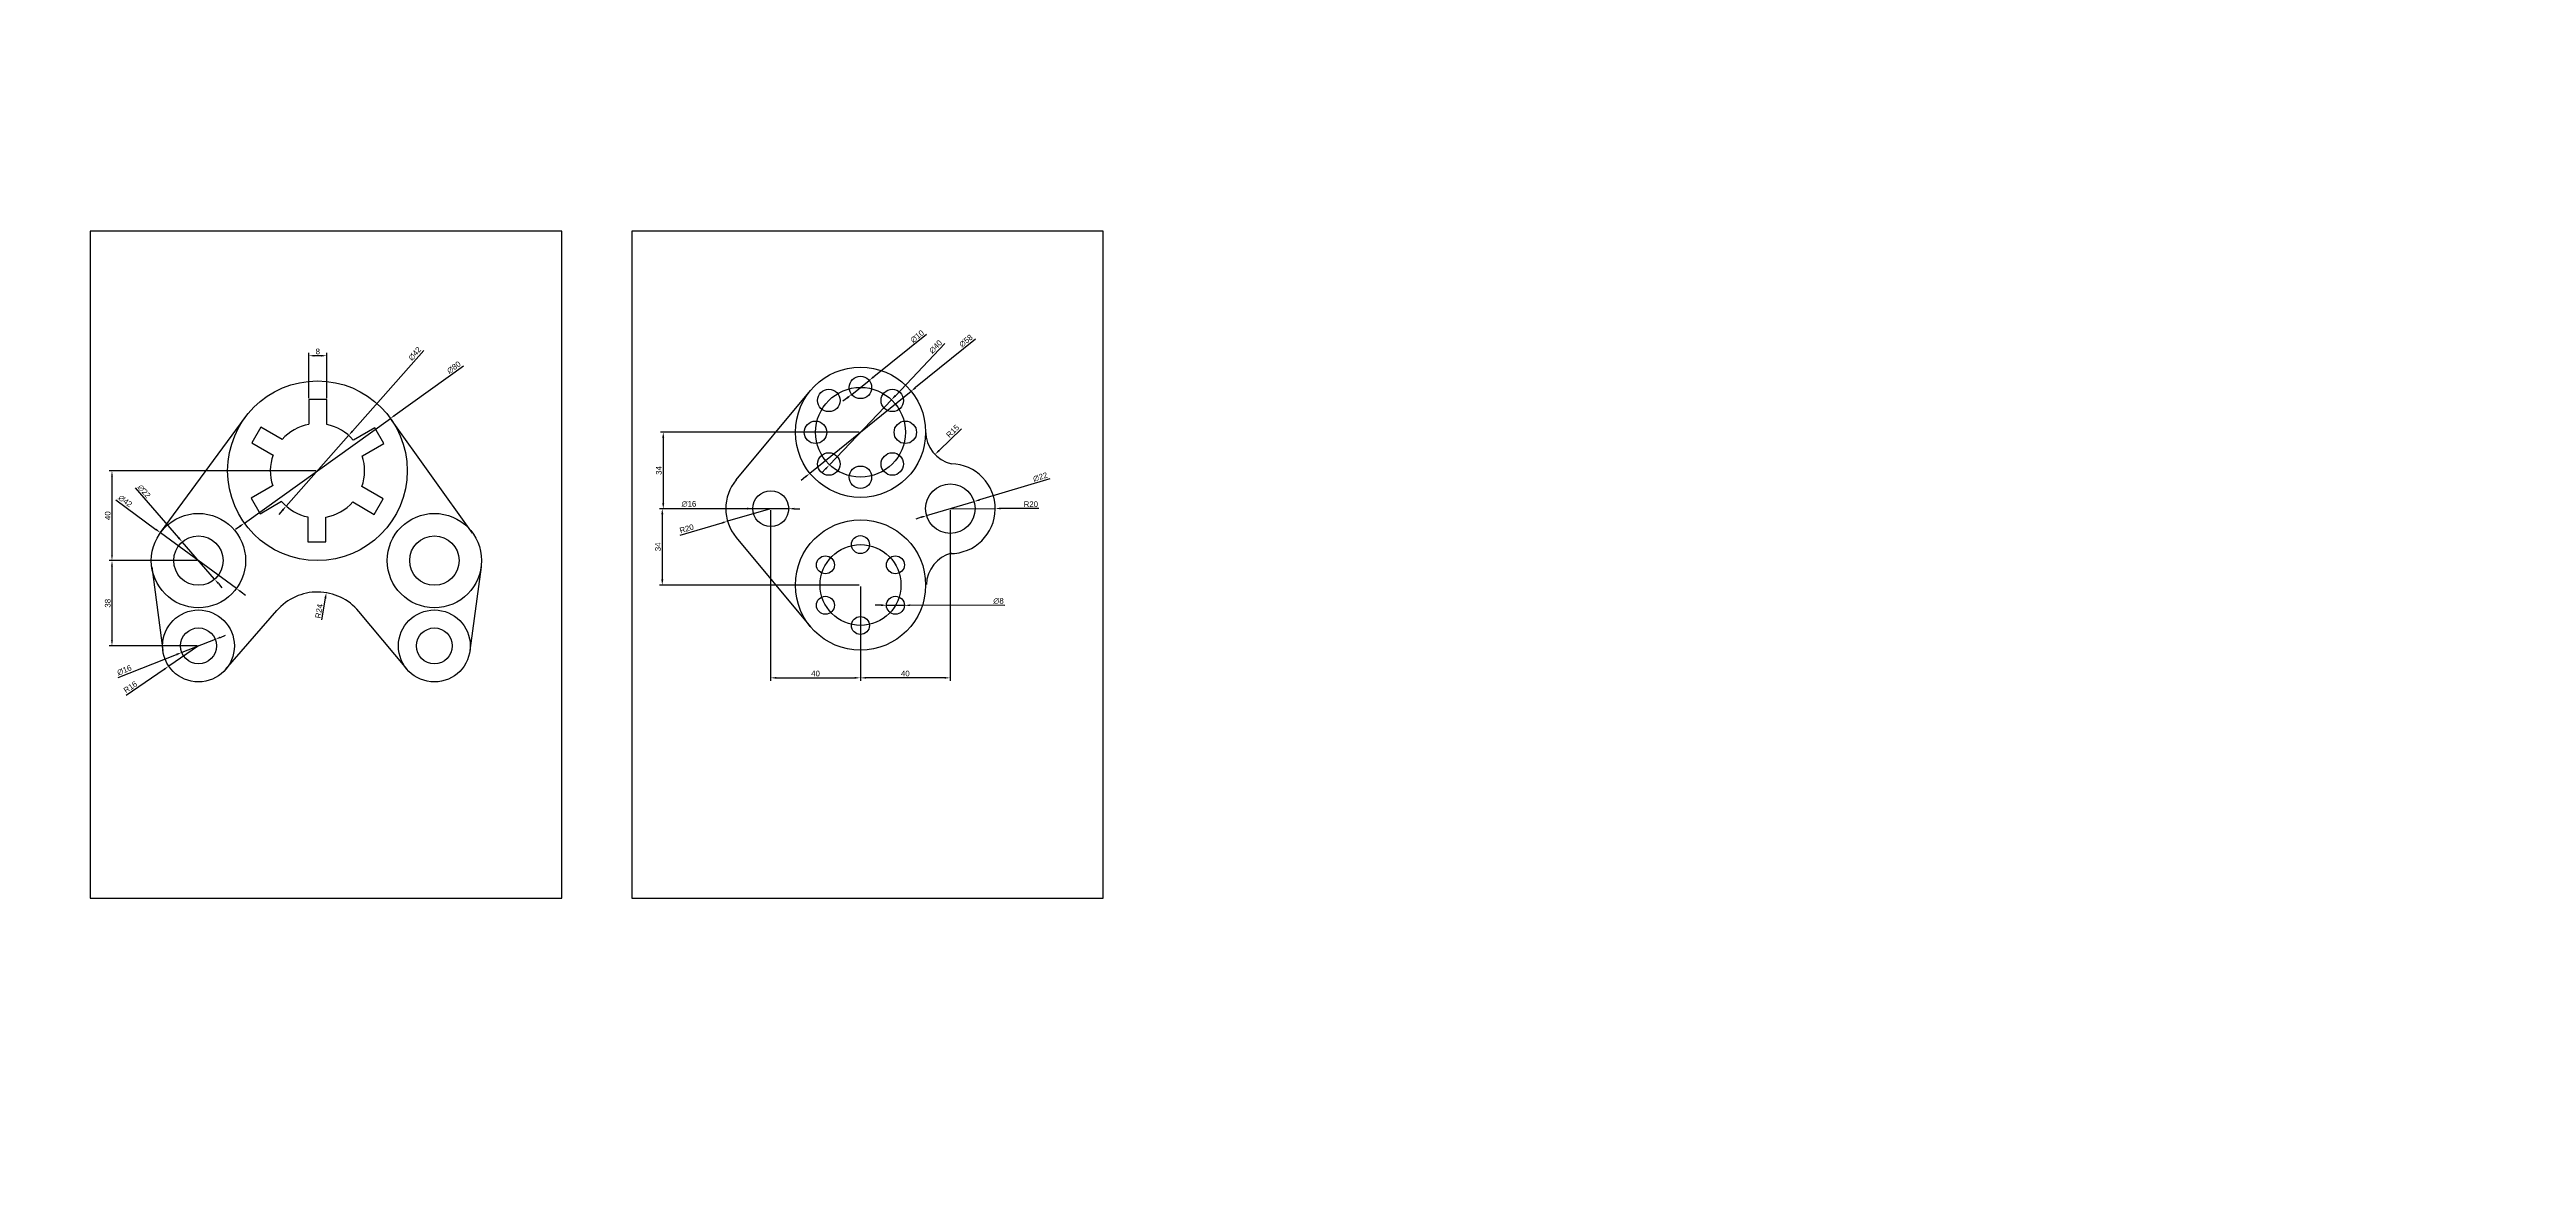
# Model space of a CAD drawing. Header units: millimetres. Extents: x -3698 to 4382, y -3850 to 4230.
# Drawn here: x 224 to 1327, y -122 to 378 of the extents above; entities that cross this region are included whole.
import ezdxf

# ---------------------------------------------------------------- set-up
doc = ezdxf.new("R2010")
doc.units = ezdxf.units.MM
doc.styles.get("Standard").update_dxf_attribs({"font": 'arial.ttf'})
doc.dimstyles.new('ISO-25', dxfattribs={"dimtxt": 2.5, "dimasz": 2.5, "dimexe": 1.25, "dimexo": 0.625, "dimtad": 1, "dimtxsty": 'Standard', "dimcen": 2.5, "dimadec": 0, "dimazin": 0, "dimtfac": 1, "dimtmove": 0, "dimatfit": 3, "dimfxl": 1, "dimarcsym": 0})

# ---------------------------------------------------------------- blocks, each defined once
blk = doc.blocks.new('*D14')
at = {"color": 0, "lineweight": -2, "transparency": 16777216}
for p, q in [((253.5, 177.4), (271.4, 164.2)), ((307.2, 137.9), (273.4, 162.7)), ((309.3, 136.4), (311.3, 134.9))]:
    blk.add_line(p, q, dxfattribs=at)
at = {"color": 0, "transparency": 16777216}
for points in [[(271.6, 164.6), (271.1, 163.9), (273.4, 162.7)], [(309.5, 136.7), (309, 136.1), (307.2, 137.9)]]:
    blk.add_solid(points, dxfattribs=at)
at = {"layer": 'Defpoints', "color": 0, "transparency": 16777216}
for p in [(273.4, 162.7), (307.2, 137.9)]:
    blk.add_point(p, dxfattribs=at)
at = {"color": 0, "transparency": 16777216, "insert": (257.7, 176.8), "char_height": 2.5, "attachment_point": 5, "rotation": 323.6886}
blk.add_mtext('∅42', dxfattribs=at)
blk = doc.blocks.new('*D15')
at = {"color": 0, "lineweight": -2, "transparency": 16777216}
for p, q in [((262.2, 182.7), (281.5, 160.5)), ((297.5, 142), (283.1, 158.6)), ((299.2, 140.1), (300.8, 138.2))]:
    blk.add_line(p, q, dxfattribs=at)
at = {"color": 0, "transparency": 16777216}
for points in [[(281.8, 160.8), (281.1, 160.2), (283.1, 158.6)], [(299.5, 140.4), (298.9, 139.8), (297.5, 142)]]:
    blk.add_solid(points, dxfattribs=at)
at = {"layer": 'Defpoints', "color": 0, "transparency": 16777216}
for p in [(283.1, 158.6), (297.5, 142)]:
    blk.add_point(p, dxfattribs=at)
at = {"color": 0, "transparency": 16777216, "insert": (266.1, 181.1), "char_height": 2.5, "attachment_point": 5, "rotation": 311.0039}
blk.add_mtext('∅22', dxfattribs=at)
blk = doc.blocks.new('*D17')
at = {"color": 0, "lineweight": -2, "transparency": 16777216}
for p, q in [((289.7, 150.3), (250.6, 150.3)), ((251.8, 147.8), (251.8, 114.8)), ((289.7, 112.3), (250.6, 112.3))]:
    blk.add_line(p, q, dxfattribs=at)
at = {"color": 0, "transparency": 16777216}
for points in [[(251.4, 147.8), (252.2, 147.8), (251.8, 150.3)], [(251.4, 114.8), (252.2, 114.8), (251.8, 112.3)]]:
    blk.add_solid(points, dxfattribs=at)
at = {"layer": 'Defpoints', "color": 0, "transparency": 16777216}
for p in [(290.3, 150.3), (251.8, 112.3), (290.3, 112.3)]:
    blk.add_point(p, dxfattribs=at)
at = {"color": 0, "transparency": 16777216, "insert": (249.9, 131.3), "char_height": 2.5, "attachment_point": 5, "rotation": 90}
blk.add_mtext('38', dxfattribs=at)
blk = doc.blocks.new('*D18')
at = {"color": 0, "lineweight": -2, "transparency": 16777216}
blk.add_line((345.3, 123.9), (346.9, 133.5), dxfattribs=at)
at = {"color": 0, "transparency": 16777216}
blk.add_solid([(346.4, 133.6), (347.3, 133.4), (347.3, 136)], dxfattribs=at)
at = {"layer": 'Defpoints', "color": 0, "transparency": 16777216}
for p in [(347.3, 136), (343.3, 112.3)]:
    blk.add_point(p, dxfattribs=at)
at = {"color": 0, "transparency": 16777216, "insert": (344, 127.8), "char_height": 2.5, "attachment_point": 5, "rotation": 80.55}
blk.add_mtext('R24', dxfattribs=at)
blk = doc.blocks.new('*U21')
blk.add_lwpolyline([(-4, 5.5), (-4, -5.5), (4, -5.5), (4, 5.5)])
blk = doc.blocks.new('*U22')
at = {"color": 0, "linetype": 'ByBlock', "lineweight": -2, "transparency": 16777216}
for p, rotation in [((343.5, 216.5), 180), ((320.8, 203.5), 240), ((366.1, 203.2), 120), ((320.6, 177.4), 299.9999999999999), ((365.9, 177.1), 59.99999999999999)]:
    blk.add_blockref('*U21', p, dxfattribs=dict(at, rotation=rotation))
blk.add_blockref('*U21', (343.1, 164.2), dxfattribs=at)
blk = doc.blocks.new('*D23')
at = {"color": 0, "lineweight": -2, "transparency": 16777216}
for p, q in [((408.4, 236.9), (377.9, 215.1)), ((310.8, 167), (375.8, 213.6)), ((308.8, 165.5), (306.8, 164.1))]:
    blk.add_line(p, q, dxfattribs=at)
at = {"color": 0, "transparency": 16777216}
for points in [[(377.6, 215.4), (378.1, 214.7), (375.8, 213.6)], [(308.5, 165.9), (309, 165.2), (310.8, 167)]]:
    blk.add_solid(points, dxfattribs=at)
at = {"layer": 'Defpoints', "color": 0, "transparency": 16777216}
for p in [(375.8, 213.6), (310.8, 167)]:
    blk.add_point(p, dxfattribs=at)
at = {"color": 0, "transparency": 16777216, "insert": (404.1, 236.3), "char_height": 2.5, "attachment_point": 5, "rotation": 35.6452}
blk.add_mtext('∅80', dxfattribs=at)
blk = doc.blocks.new('*D24')
at = {"color": 0, "lineweight": -2, "transparency": 16777216}
for p, q in [((390.7, 243.9), (358.9, 207.9)), ((329.4, 174.6), (357.2, 206)), ((327.8, 172.7), (326.1, 170.8))]:
    blk.add_line(p, q, dxfattribs=at)
at = {"color": 0, "transparency": 16777216}
for points in [[(358.6, 208.2), (359.2, 207.6), (357.2, 206)], [(327.5, 173), (328.1, 172.4), (329.4, 174.6)]]:
    blk.add_solid(points, dxfattribs=at)
at = {"layer": 'Defpoints', "color": 0, "transparency": 16777216}
for p in [(357.2, 206), (329.4, 174.6)]:
    blk.add_point(p, dxfattribs=at)
at = {"color": 0, "transparency": 16777216, "insert": (386.7, 242.4), "char_height": 2.5, "attachment_point": 5, "rotation": 48.5524}
blk.add_mtext('∅42', dxfattribs=at)
blk = doc.blocks.new('*D25')
at = {"color": 0, "lineweight": -2, "transparency": 16777216}
for p, q in [((339.5, 222.6), (339.5, 242.8)), ((347.5, 222.6), (347.5, 242.8)), ((345, 241.5), (342, 241.5))]:
    blk.add_line(p, q, dxfattribs=at)
at = {"color": 0, "transparency": 16777216}
for points in [[(342, 241.9), (342, 241.1), (339.5, 241.5)], [(345, 241.9), (345, 241.1), (347.5, 241.5)]]:
    blk.add_solid(points, dxfattribs=at)
at = {"layer": 'Defpoints', "color": 0, "transparency": 16777216}
for p in [(339.5, 241.5), (339.5, 222), (347.5, 222)]:
    blk.add_point(p, dxfattribs=at)
at = {"color": 0, "transparency": 16777216, "insert": (343.5, 243.4), "char_height": 2.5, "attachment_point": 5}
blk.add_mtext('8', dxfattribs=at)
blk = doc.blocks.new('*D26')
at = {"color": 0, "lineweight": -2, "transparency": 16777216}
for p, q in [((342.7, 190.3), (250.6, 190.3)), ((251.8, 187.8), (251.8, 152.8)), ((289.7, 150.3), (250.6, 150.3))]:
    blk.add_line(p, q, dxfattribs=at)
at = {"color": 0, "transparency": 16777216}
for points in [[(251.4, 187.8), (252.2, 187.8), (251.8, 190.3)], [(251.4, 152.8), (252.2, 152.8), (251.8, 150.3)]]:
    blk.add_solid(points, dxfattribs=at)
at = {"layer": 'Defpoints', "color": 0, "transparency": 16777216}
for p in [(343.3, 190.3), (251.8, 150.3), (290.3, 150.3)]:
    blk.add_point(p, dxfattribs=at)
at = {"color": 0, "transparency": 16777216, "insert": (249.9, 170.3), "char_height": 2.5, "attachment_point": 5, "rotation": 90}
blk.add_mtext('40', dxfattribs=at)
blk = doc.blocks.new('*D27')
at = {"color": 0, "lineweight": -2, "transparency": 16777216}
for p, q in [((297.8, 115.2), (282.9, 109.4)), ((300.1, 116.1), (302.4, 117.1)), ((254.6, 98.2), (280.5, 108.5))]:
    blk.add_line(p, q, dxfattribs=at)
at = {"color": 0, "transparency": 16777216}
for points in [[(299.9, 116.5), (300.2, 115.8), (297.8, 115.2)], [(280.4, 108.9), (280.7, 108.1), (282.9, 109.4)]]:
    blk.add_solid(points, dxfattribs=at)
at = {"layer": 'Defpoints', "color": 0, "transparency": 16777216}
for p in [(297.8, 115.2), (282.9, 109.4)]:
    blk.add_point(p, dxfattribs=at)
at = {"color": 0, "transparency": 16777216, "insert": (257.3, 101.5), "char_height": 2.5, "attachment_point": 5, "rotation": 21.467}
blk.add_mtext('∅16', dxfattribs=at)
blk = doc.blocks.new('*D28')
at = {"color": 0, "lineweight": -2, "transparency": 16777216}
for p, q in [((290.3, 112.3), (277.1, 103.3)), ((258.1, 90.4), (275, 101.9))]:
    blk.add_line(p, q, dxfattribs=at)
at = {"color": 0, "transparency": 16777216}
blk.add_solid([(274.8, 102.2), (275.3, 101.6), (277.1, 103.3)], dxfattribs=at)
at = {"layer": 'Defpoints', "color": 0, "transparency": 16777216}
for p in [(290.3, 112.3), (277.1, 103.3)]:
    blk.add_point(p, dxfattribs=at)
at = {"color": 0, "transparency": 16777216, "insert": (260, 94), "char_height": 2.5, "attachment_point": 5, "rotation": 34.2103}
blk.add_mtext('R16', dxfattribs=at)
blk = doc.blocks.new('*U29')
blk.add_circle((0, 0), 5)
blk = doc.blocks.new('*U30')
at = {"color": 0, "linetype": 'ByBlock', "lineweight": -2, "transparency": 16777216}
for p, rotation in [((585.2, 227.4), 180), ((571.1, 221.6), 225), ((599.4, 221.6), 135), ((565.2, 207.4), 270), ((605.2, 207.4), 90), ((571.1, 193.3), 315.0000000000001), ((599.4, 193.3), 44.99999999999999)]:
    blk.add_blockref('*U29', p, dxfattribs=dict(at, rotation=rotation))
blk.add_blockref('*U29', (585.2, 187.4), dxfattribs=at)
blk = doc.blocks.new('*U31')
blk.add_circle((0, 0), 4)
blk = doc.blocks.new('*U32')
at = {"color": 0, "linetype": 'ByBlock', "lineweight": -2, "transparency": 16777216}
for p, rotation in [((585.2, 157.4), 180), ((569.6, 148.4), 240), ((600.8, 148.4), 120), ((569.6, 130.4), 299.9999999999999), ((600.8, 130.4), 59.99999999999997)]:
    blk.add_blockref('*U31', p, dxfattribs=dict(at, rotation=rotation))
blk.add_blockref('*U31', (585.2, 121.4), dxfattribs=at)
blk = doc.blocks.new('*D33')
at = {"color": 0, "lineweight": -2, "transparency": 16777216}
for p, q in [((622.8, 246.9), (600.8, 223.7)), ((571.4, 192.9), (599, 221.9)), ((569.7, 191.1), (568, 189.3))]:
    blk.add_line(p, q, dxfattribs=at)
at = {"color": 0, "transparency": 16777216}
for points in [[(600.4, 224), (601.1, 223.4), (599, 221.9)], [(569.4, 191.4), (570, 190.8), (571.4, 192.9)]]:
    blk.add_solid(points, dxfattribs=at)
at = {"layer": 'Defpoints', "color": 0, "transparency": 16777216}
for p in [(599, 221.9), (571.4, 192.9)]:
    blk.add_point(p, dxfattribs=at)
at = {"color": 0, "transparency": 16777216, "insert": (618.7, 245.5), "char_height": 2.5, "attachment_point": 5, "rotation": 46.413}
blk.add_mtext('∅40', dxfattribs=at)
blk = doc.blocks.new('*D34')
at = {"color": 0, "lineweight": -2, "transparency": 16777216}
for p, q in [((636.4, 248.9), (609.7, 227.3)), ((562.7, 189.2), (607.8, 225.7)), ((560.8, 187.6), (558.8, 186))]:
    blk.add_line(p, q, dxfattribs=at)
at = {"color": 0, "transparency": 16777216}
for points in [[(609.4, 227.6), (610, 226.9), (607.8, 225.7)], [(560.5, 187.9), (561, 187.3), (562.7, 189.2)]]:
    blk.add_solid(points, dxfattribs=at)
at = {"layer": 'Defpoints', "color": 0, "transparency": 16777216}
for p in [(607.8, 225.7), (562.7, 189.2)]:
    blk.add_point(p, dxfattribs=at)
at = {"color": 0, "transparency": 16777216, "insert": (632.2, 248.1), "char_height": 2.5, "attachment_point": 5, "rotation": 39.045}
blk.add_mtext('∅58', dxfattribs=at)
blk = doc.blocks.new('*D35')
at = {"color": 0, "lineweight": -2, "transparency": 16777216}
for p, q in [((614.7, 250.9), (591.1, 232.1)), ((579.4, 222.8), (577.4, 221.2)), ((581.3, 224.3), (589.1, 230.5))]:
    blk.add_line(p, q, dxfattribs=at)
at = {"color": 0, "transparency": 16777216}
for points in [[(590.8, 232.4), (591.4, 231.8), (589.1, 230.5)], [(579.1, 223.1), (579.6, 222.4), (581.3, 224.3)]]:
    blk.add_solid(points, dxfattribs=at)
at = {"layer": 'Defpoints', "color": 0, "transparency": 16777216}
for p in [(581.3, 224.3), (589.1, 230.5)]:
    blk.add_point(p, dxfattribs=at)
at = {"color": 0, "transparency": 16777216, "insert": (610.5, 250.1), "char_height": 2.5, "attachment_point": 5, "rotation": 38.5813}
blk.add_mtext('∅10', dxfattribs=at)
blk = doc.blocks.new('*D36')
at = {"color": 0, "lineweight": -2, "transparency": 16777216}
for p, q in [((594.3, 130.4), (591.8, 130.5)), ((596.8, 130.4), (604.8, 130.4)), ((649.5, 130.3), (607.3, 130.4))]:
    blk.add_line(p, q, dxfattribs=at)
at = {"color": 0, "transparency": 16777216}
for points in [[(594.3, 130.9), (594.3, 130), (596.8, 130.4)], [(607.3, 130.8), (607.3, 130), (604.8, 130.4)]]:
    blk.add_solid(points, dxfattribs=at)
at = {"layer": 'Defpoints', "color": 0, "transparency": 16777216}
for p in [(596.8, 130.4), (604.8, 130.4)]:
    blk.add_point(p, dxfattribs=at)
at = {"color": 0, "transparency": 16777216, "insert": (646.7, 132.3), "char_height": 2.5, "attachment_point": 5, "rotation": 359.8446}
blk.add_mtext('∅8', dxfattribs=at)
blk = doc.blocks.new('*D37')
at = {"color": 0, "lineweight": -2, "transparency": 16777216}
for p, q in [((505, 173.5), (534.7, 173.4)), ((553.2, 173.4), (537.2, 173.4)), ((555.7, 173.4), (558.2, 173.4))]:
    blk.add_line(p, q, dxfattribs=at)
at = {"color": 0, "transparency": 16777216}
for points in [[(534.7, 173.9), (534.7, 173), (537.2, 173.4)], [(555.7, 173.8), (555.7, 173), (553.2, 173.4)]]:
    blk.add_solid(points, dxfattribs=at)
at = {"layer": 'Defpoints', "color": 0, "transparency": 16777216}
for p in [(537.2, 173.4), (553.2, 173.4)]:
    blk.add_point(p, dxfattribs=at)
at = {"color": 0, "transparency": 16777216, "insert": (508.8, 175.5), "char_height": 2.5, "attachment_point": 5, "rotation": 359.8846}
blk.add_mtext('∅16', dxfattribs=at)
blk = doc.blocks.new('*D38')
at = {"color": 0, "lineweight": -2, "transparency": 16777216}
for p, q in [((614.7, 170.3), (635.8, 176.6)), ((669.5, 186.7), (638.2, 177.3)), ((612.3, 169.6), (609.9, 168.8))]:
    blk.add_line(p, q, dxfattribs=at)
at = {"color": 0, "transparency": 16777216}
for points in [[(638.1, 177.7), (638.3, 176.9), (635.8, 176.6)], [(612.2, 170), (612.4, 169.2), (614.7, 170.3)]]:
    blk.add_solid(points, dxfattribs=at)
at = {"layer": 'Defpoints', "color": 0, "transparency": 16777216}
for p in [(635.8, 176.6), (614.7, 170.3)]:
    blk.add_point(p, dxfattribs=at)
at = {"color": 0, "transparency": 16777216, "insert": (665.3, 187.5), "char_height": 2.5, "attachment_point": 5, "rotation": 16.6296}
blk.add_mtext('∅22', dxfattribs=at)
blk = doc.blocks.new('*D39')
at = {"color": 0, "lineweight": -2, "transparency": 16777216}
blk.add_line((630.2, 209), (620.2, 199.3), dxfattribs=at)
at = {"color": 0, "transparency": 16777216}
blk.add_solid([(619.9, 199.6), (620.5, 199), (618.4, 197.5)], dxfattribs=at)
at = {"layer": 'Defpoints', "color": 0, "transparency": 16777216}
for p in [(629.2, 208), (618.4, 197.5)]:
    blk.add_point(p, dxfattribs=at)
at = {"color": 0, "transparency": 16777216, "insert": (626.3, 207.9), "char_height": 2.5, "attachment_point": 5, "rotation": 44.3587}
blk.add_mtext('R15', dxfattribs=at)
blk = doc.blocks.new('*D40')
at = {"color": 0, "lineweight": -2, "transparency": 16777216}
for p, q in [((504.9, 161.6), (523.6, 167.1)), ((545.2, 173.4), (526, 167.8))]:
    blk.add_line(p, q, dxfattribs=at)
at = {"color": 0, "transparency": 16777216}
blk.add_solid([(523.5, 167.5), (523.8, 166.7), (526, 167.8)], dxfattribs=at)
at = {"layer": 'Defpoints', "color": 0, "transparency": 16777216}
for p in [(526, 167.8), (545.2, 173.4)]:
    blk.add_point(p, dxfattribs=at)
at = {"color": 0, "transparency": 16777216, "insert": (507.8, 164.5), "char_height": 2.5, "attachment_point": 5, "rotation": 16.3082}
blk.add_mtext('R20', dxfattribs=at)
blk = doc.blocks.new('*D41')
at = {"color": 0, "lineweight": -2, "transparency": 16777216}
for p, q in [((625.2, 173.4), (645.2, 173.5)), ((664.7, 173.5), (647.7, 173.5))]:
    blk.add_line(p, q, dxfattribs=at)
at = {"color": 0, "transparency": 16777216}
blk.add_solid([(647.7, 173.9), (647.7, 173.1), (645.2, 173.5)], dxfattribs=at)
at = {"layer": 'Defpoints', "color": 0, "transparency": 16777216}
for p in [(625.2, 173.4), (645.2, 173.5)]:
    blk.add_point(p, dxfattribs=at)
at = {"color": 0, "transparency": 16777216, "insert": (661.1, 175.4), "char_height": 2.5, "attachment_point": 5, "rotation": 0.1175}
blk.add_mtext('R20', dxfattribs=at)
blk = doc.blocks.new('*D42')
at = {"color": 0, "lineweight": -2, "transparency": 16777216}
for p, q in [((544.6, 173.4), (495.7, 173.4)), ((496.9, 170.9), (496.9, 141.9)), ((584.6, 139.4), (495.7, 139.4))]:
    blk.add_line(p, q, dxfattribs=at)
at = {"color": 0, "transparency": 16777216}
for points in [[(496.5, 170.9), (497.4, 170.9), (496.9, 173.4)], [(496.5, 141.9), (497.4, 141.9), (496.9, 139.4)]]:
    blk.add_solid(points, dxfattribs=at)
at = {"layer": 'Defpoints', "color": 0, "transparency": 16777216}
for p in [(545.2, 173.4), (496.9, 139.4), (585.2, 139.4)]:
    blk.add_point(p, dxfattribs=at)
at = {"color": 0, "transparency": 16777216, "insert": (495, 156.4), "char_height": 2.5, "attachment_point": 5, "rotation": 90}
blk.add_mtext('34', dxfattribs=at)
blk = doc.blocks.new('*D43')
at = {"color": 0, "lineweight": -2, "transparency": 16777216}
for p, q in [((584.6, 207.4), (496.1, 207.4)), ((497.4, 204.9), (497.4, 175.9)), ((544.6, 173.4), (496.1, 173.4))]:
    blk.add_line(p, q, dxfattribs=at)
at = {"color": 0, "transparency": 16777216}
for points in [[(496.9, 204.9), (497.8, 204.9), (497.4, 207.4)], [(496.9, 175.9), (497.8, 175.9), (497.4, 173.4)]]:
    blk.add_solid(points, dxfattribs=at)
at = {"layer": 'Defpoints', "color": 0, "transparency": 16777216}
for p in [(585.2, 207.4), (497.4, 173.4), (545.2, 173.4)]:
    blk.add_point(p, dxfattribs=at)
at = {"color": 0, "transparency": 16777216, "insert": (495.4, 190.4), "char_height": 2.5, "attachment_point": 5, "rotation": 90}
blk.add_mtext('34', dxfattribs=at)
blk = doc.blocks.new('*D44')
at = {"color": 0, "lineweight": -2, "transparency": 16777216}
for p, q in [((545.2, 172.8), (545.2, 96.8)), ((585.2, 138.8), (585.2, 96.8)), ((547.7, 98.1), (582.7, 98.1))]:
    blk.add_line(p, q, dxfattribs=at)
at = {"color": 0, "transparency": 16777216}
for points in [[(547.7, 98.5), (547.7, 97.7), (545.2, 98.1)], [(582.7, 98.5), (582.7, 97.7), (585.2, 98.1)]]:
    blk.add_solid(points, dxfattribs=at)
at = {"layer": 'Defpoints', "color": 0, "transparency": 16777216}
for p in [(545.2, 173.4), (585.2, 139.4), (585.2, 98.1)]:
    blk.add_point(p, dxfattribs=at)
at = {"color": 0, "transparency": 16777216, "insert": (565.2, 100), "char_height": 2.5, "attachment_point": 5}
blk.add_mtext('40', dxfattribs=at)
blk = doc.blocks.new('*D45')
at = {"color": 0, "lineweight": -2, "transparency": 16777216}
for p, q in [((625.2, 172.8), (625.2, 96.8)), ((585.2, 138.8), (585.2, 96.8)), ((622.7, 98.1), (587.7, 98.1))]:
    blk.add_line(p, q, dxfattribs=at)
at = {"color": 0, "transparency": 16777216}
for points in [[(587.7, 98.5), (587.7, 97.7), (585.2, 98.1)], [(622.7, 98.5), (622.7, 97.7), (625.2, 98.1)]]:
    blk.add_solid(points, dxfattribs=at)
at = {"layer": 'Defpoints', "color": 0, "transparency": 16777216}
for p in [(625.2, 173.4), (585.2, 139.4), (585.2, 98.1)]:
    blk.add_point(p, dxfattribs=at)
at = {"color": 0, "transparency": 16777216, "insert": (605.2, 100), "char_height": 2.5, "attachment_point": 5}
blk.add_mtext('40', dxfattribs=at)

msp = doc.modelspace()

# ---------------------------------------------------------------- linework, layer by layer
for p, q in [((529.864, 186.221), (562.946, 225.978)), ((273.403, 162.747), (311.096, 214.003)), ((412.467, 162.548), (375.821, 213.624)), ((529.864, 160.636), (562.946, 120.879)), ((269.503, 147.542), (274.46, 110.2)), ((416.222, 147.542), (411.265, 110.2)), ((302.396, 101.809), (325.208, 128.051)), ((383.117, 102.058), (361.753, 127.676))]:
    msp.add_line(p, q)
for points in [[(242.138, 0), (452.138, 0), (452.138, 297), (242.138, 297)], [(483.388, 0), (693.388, 0), (693.388, 297), (483.388, 297)]]:
    msp.add_lwpolyline(points, close=True)
for centre, radius in [((342.405, 190.305), 4040), ((585.238, 207.429), 29), ((343.321, 190.305), 40), ((585.238, 207.429), 20), ((545.238, 173.429), 8), ((625.238, 173.429), 11), ((290.321, 150.305), 21), ((395.405, 150.305), 21), ((585.238, 139.429), 29), ((290.321, 150.305), 11), ((395.405, 150.305), 11), ((585.238, 139.429), 18), ((290.321, 112.305), 16), ((395.405, 112.305), 16), ((290.321, 112.305), 8), ((395.405, 112.305), 8)]:
    msp.add_circle(centre, radius)
for centre, radius, start, end in [((343.321, 190.305), 21, 100.487734, 138.525759), ((343.321, 190.305), 21, 40.487734, 78.525759), ((629.169, 208.013), 15, 180.641028, 257.133366), ((343.321, 190.305), 21, 160.487734, 198.525759), ((343.321, 190.305), 21, 340.487734, 18.525759), ((625.238, 173.429), 20, 269.599863, 88.728075), ((343.321, 190.305), 21, 220.487734, 258.525759), ((545.238, 173.429), 20, 140.235878, 219.764122), ((343.321, 190.305), 21, 280.487734, 318.525759), ((629.564, 139.109), 15, 104.421232, 178.191607), ((343.321, 112.305), 24, 39.825763, 139.000646)]:
    msp.add_arc(centre, radius, start, end)

# ---------------------------------------------------------------- block references
for name in ['*U30', '*U22', '*U32']:
    msp.add_blockref(name, (0, 0))

# ---------------------------------------------------------------- dimensions: what is measured, and where the dimension line sits
for p1, p2, picture, middle in [((329.42, 174.565), (357.222, 206.046), '*D24', (388.182, 241.105)), ((562.715, 189.161), (607.761, 225.697), '*D34', (633.452, 246.534)), ((571.449, 192.942), (599.027, 221.915), '*D33', (620.164, 244.121)), ((581.329, 224.31), (589.147, 230.547), '*D35', (611.708, 248.545)), ((310.815, 166.995), (375.827, 213.616), '*D23', (405.292, 234.746)), ((614.698, 170.281), (635.778, 176.577), '*D38', (665.913, 185.577)), ((307.243, 137.87), (273.399, 162.741), '*D14', (256.484, 175.171)), ((297.538, 142.004), (283.104, 158.607), '*D15', (264.65, 179.832)), ((553.238, 173.412), (537.238, 173.445), '*D37', (508.748, 173.502)), ((596.826, 130.439), (604.826, 130.418), '*D36', (646.74, 130.304)), ((297.766, 115.233), (282.876, 109.378), '*D27', (258.067, 99.622))]:
    dim = msp.add_diameter_dim_2p(p1=p1, p2=p2, dimstyle='ISO-25')
    dim.commit()
    dim.dimension.update_dxf_attribs({"geometry": picture, "text_midpoint": middle, "dimtype": 163})
for base, p1, p2, picture, middle in [((339.498, 241.503), (347.498, 221.955), (339.498, 221.955), '*D25', (343.498, 243.404)), ((585.238, 98.084), (545.238, 173.429), (585.238, 139.429), '*D44', (565.238, 99.986)), ((585.238, 98.084), (625.238, 173.429), (585.238, 139.429), '*D45', (605.238, 99.986))]:
    dim = msp.add_linear_dim(base=base, p1=p1, p2=p2, dimstyle='ISO-25')
    dim.commit()
    dim.dimension.update_dxf_attribs({"geometry": picture, "text_midpoint": middle})
for center, mpoint, picture, middle in [((629.169, 208.013), (618.444, 197.526), '*D39', (627.629, 206.507)), ((625.238, 173.429), (645.238, 173.47), '*D41', (661.077, 173.502)), ((545.238, 173.429), (526.043, 167.813), '*D40', (508.345, 162.635)), ((343.321, 112.305), (347.261, 135.98), '*D18', (345.848, 127.49)), ((290.321, 112.305), (277.089, 103.31), '*D28', (261.057, 92.41))]:
    dim = msp.add_radius_dim(center=center, mpoint=mpoint, dimstyle='ISO-25')
    dim.commit()
    dim.dimension.update_dxf_attribs({"geometry": picture, "text_midpoint": middle, "dimtype": 164})
for base, p1, p2, picture, middle in [((497.352, 173.429), (585.238, 207.429), (545.238, 173.429), '*D43', (495.45, 190.429)), ((251.818, 150.305), (343.321, 190.305), (290.321, 150.305), '*D26', (249.917, 170.305)), ((496.936, 139.429), (545.238, 173.429), (585.238, 139.429), '*D42', (495.033, 156.429)), ((251.818, 112.305), (290.321, 150.305), (290.321, 112.305), '*D17', (249.916, 131.305))]:
    dim = msp.add_linear_dim(base=base, p1=p1, p2=p2, angle=90, dimstyle='ISO-25')
    dim.commit()
    dim.dimension.update_dxf_attribs({"geometry": picture, "text_midpoint": middle})

doc.saveas('drawing.dxf')
